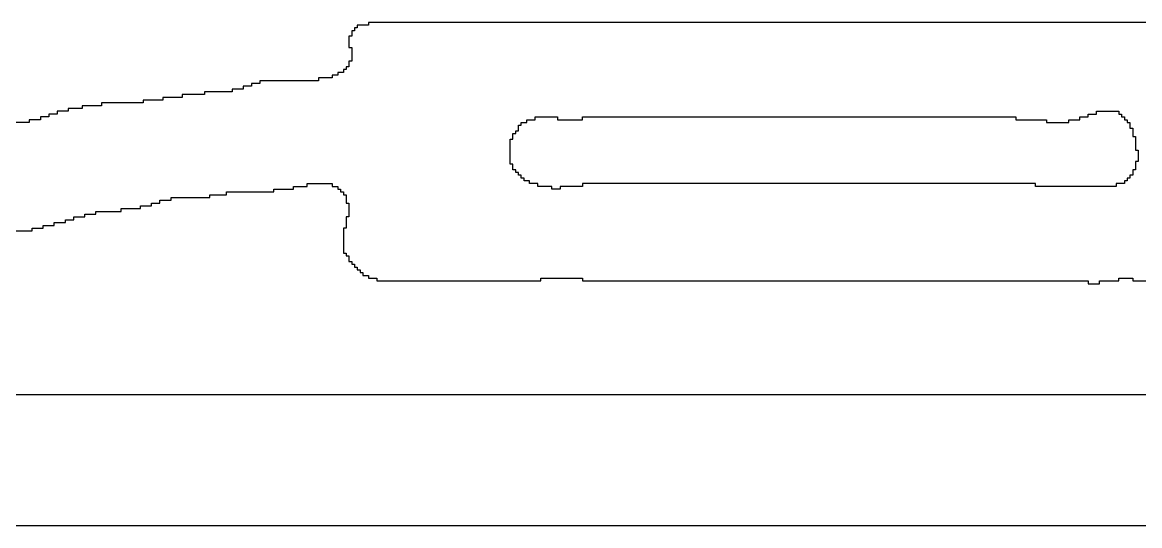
# Model space of a CAD drawing. Header units: millimetres. Extents: x 9.6 to 105, y 7.6 to 66.9.
# Drawn here: x 88.025 to 88.574, y 23.973 to 24.221 of the extents above; entities that cross this region are included whole.
import ezdxf

# ---------------------------------------------------------------- set-up
doc = ezdxf.new("R2010")
doc.units = ezdxf.units.MM
doc.layers.add('BottomOverlay', color=54, linetype='Continuous')

msp = doc.modelspace()

# ---------------------------------------------------------------- linework, layer by layer
at = {"layer": 'BottomOverlay'}
for p, q in [((88.19471, 24.21939), (88.18924, 24.21939)), ((88.18924, 24.21939), (88.18924, 24.21802)), ((88.64446, 24.22075), (88.19471, 24.22075)), ((88.19471, 24.22075), (88.19471, 24.21939)), ((88.18651, 24.21392), (88.18514, 24.21392)), ((88.18514, 24.21392), (88.18514, 24.21255)), ((88.18787, 24.21665), (88.18651, 24.21665)), ((88.18651, 24.21665), (88.18651, 24.21528)), ((88.18651, 24.21528), (88.18651, 24.21392)), ((88.18924, 24.21802), (88.18787, 24.21802)), ((88.18787, 24.21802), (88.18787, 24.21665)), ((88.18514, 24.21255), (88.18514, 24.21118)), ((88.18514, 24.21118), (88.18514, 24.20981)), ((88.18514, 24.20981), (88.18514, 24.20845)), ((88.18514, 24.20845), (88.18651, 24.20845)), ((88.18651, 24.20845), (88.18651, 24.20708)), ((88.18651, 24.20708), (88.18651, 24.20571)), ((88.18651, 24.20571), (88.18651, 24.20435)), ((88.18651, 24.20435), (88.18651, 24.20298)), ((88.18651, 24.20298), (88.18651, 24.20161)), ((88.18377, 24.19751), (88.1824, 24.19751)), ((88.1824, 24.19751), (88.1824, 24.19615)), ((88.18514, 24.19888), (88.18377, 24.19888)), ((88.18377, 24.19888), (88.18377, 24.19751)), ((88.18651, 24.20161), (88.18514, 24.20161)), ((88.18514, 24.20161), (88.18514, 24.20025)), ((88.18514, 24.20025), (88.18514, 24.19888)), ((88.1701, 24.19204), (88.14139, 24.19204)), ((88.14139, 24.19204), (88.14139, 24.19068)), ((88.17694, 24.19341), (88.1701, 24.19341)), ((88.1701, 24.19341), (88.1701, 24.19204)), ((88.17967, 24.19478), (88.17694, 24.19478)), ((88.17694, 24.19478), (88.17694, 24.19341)), ((88.1824, 24.19615), (88.17967, 24.19615)), ((88.17967, 24.19615), (88.17967, 24.19478)), ((88.12772, 24.18658), (88.11405, 24.18658)), ((88.11405, 24.18658), (88.11405, 24.18521)), ((88.13319, 24.18794), (88.12772, 24.18794)), ((88.12772, 24.18794), (88.12772, 24.18658)), ((88.13729, 24.18931), (88.13319, 24.18931)), ((88.13319, 24.18931), (88.13319, 24.18794)), ((88.14139, 24.19068), (88.13729, 24.19068)), ((88.13729, 24.19068), (88.13729, 24.18931)), ((88.08398, 24.18111), (88.06347, 24.18111)), ((88.06347, 24.18111), (88.06347, 24.17974)), ((88.09355, 24.18248), (88.08398, 24.18248)), ((88.08398, 24.18248), (88.08398, 24.18111)), ((88.10312, 24.18384), (88.09355, 24.18384)), ((88.09355, 24.18384), (88.09355, 24.18248)), ((88.11405, 24.18521), (88.10312, 24.18521)), ((88.10312, 24.18521), (88.10312, 24.18384)), ((88.0416, 24.17564), (88.0375, 24.17564)), ((88.0375, 24.17564), (88.0375, 24.17427)), ((88.04707, 24.17701), (88.0416, 24.17701)), ((88.0416, 24.17701), (88.0416, 24.17564)), ((88.05391, 24.17837), (88.04707, 24.17837)), ((88.04707, 24.17837), (88.04707, 24.17701)), ((88.06347, 24.17974), (88.05391, 24.17974)), ((88.05391, 24.17974), (88.05391, 24.17837)), ((88.54876, 24.17427), (88.54876, 24.17564)), ((88.54876, 24.17564), (88.55287, 24.17564)), ((88.55287, 24.17564), (88.55287, 24.17701)), ((88.55287, 24.17701), (88.5638, 24.17701)), ((88.5638, 24.17701), (88.5638, 24.17564)), ((88.5638, 24.17564), (88.56517, 24.17564)), ((88.56517, 24.17564), (88.56517, 24.17427)), ((88.02793, 24.17154), (88.0211, 24.17154)), ((88.0334, 24.17291), (88.02793, 24.17291)), ((88.02793, 24.17291), (88.02793, 24.17154)), ((88.0375, 24.17427), (88.0334, 24.17427)), ((88.0334, 24.17427), (88.0334, 24.17291)), ((88.26853, 24.16881), (88.26853, 24.17017)), ((88.26853, 24.17017), (88.26989, 24.17017)), ((88.26853, 24.16744), (88.26853, 24.16881)), ((88.26989, 24.17017), (88.26989, 24.17154)), ((88.26989, 24.17154), (88.27263, 24.17154)), ((88.27263, 24.17154), (88.27263, 24.17291)), ((88.27263, 24.17291), (88.27673, 24.17291)), ((88.27673, 24.17291), (88.27673, 24.17427)), ((88.27673, 24.17427), (88.28766, 24.17427)), ((88.28766, 24.17427), (88.28766, 24.17291)), ((88.28766, 24.17291), (88.29997, 24.17291)), ((88.29997, 24.17291), (88.29997, 24.17427)), ((88.29997, 24.17427), (88.51322, 24.17427)), ((88.51322, 24.17427), (88.51322, 24.17291)), ((88.51322, 24.17291), (88.52826, 24.17291)), ((88.52826, 24.17291), (88.52826, 24.17154)), ((88.52826, 24.17154), (88.5392, 24.17154)), ((88.5392, 24.17154), (88.5392, 24.17291)), ((88.5392, 24.17291), (88.54466, 24.17291)), ((88.54466, 24.17291), (88.54466, 24.17427)), ((88.54466, 24.17427), (88.54876, 24.17427)), ((88.56517, 24.17427), (88.56654, 24.17427)), ((88.56654, 24.17427), (88.56654, 24.17291)), ((88.56654, 24.17291), (88.5679, 24.17291)), ((88.5679, 24.17291), (88.5679, 24.17154)), ((88.5679, 24.17154), (88.56927, 24.17154)), ((88.56927, 24.17154), (88.56927, 24.17017)), ((88.56927, 24.17017), (88.56927, 24.16881)), ((88.56927, 24.16881), (88.57064, 24.16881)), ((88.57064, 24.16881), (88.57064, 24.16744)), ((88.26443, 24.16197), (88.26443, 24.16334)), ((88.26443, 24.16334), (88.26579, 24.16334)), ((88.26579, 24.1647), (88.26579, 24.16607)), ((88.26579, 24.16607), (88.26716, 24.16607)), ((88.26579, 24.16334), (88.26579, 24.1647)), ((88.26716, 24.16607), (88.26716, 24.16744)), ((88.26716, 24.16744), (88.26853, 24.16744)), ((88.57064, 24.16744), (88.57064, 24.16607)), ((88.57064, 24.16607), (88.57064, 24.1647)), ((88.57064, 24.1647), (88.572, 24.1647)), ((88.572, 24.1647), (88.572, 24.16334)), ((88.572, 24.16334), (88.572, 24.16197)), ((88.26443, 24.1606), (88.26443, 24.16197)), ((88.26443, 24.15924), (88.26443, 24.1606)), ((88.26443, 24.15787), (88.26443, 24.15924)), ((88.26443, 24.1565), (88.26443, 24.15787)), ((88.572, 24.16197), (88.572, 24.1606)), ((88.572, 24.1606), (88.572, 24.15924)), ((88.572, 24.15924), (88.572, 24.15787)), ((88.572, 24.15787), (88.57337, 24.15787)), ((88.57337, 24.15787), (88.57337, 24.1565)), ((88.26443, 24.15514), (88.26443, 24.1565)), ((88.26443, 24.15377), (88.26443, 24.15514)), ((88.26443, 24.1524), (88.26443, 24.15377)), ((88.26443, 24.15103), (88.26443, 24.1524)), ((88.57337, 24.1524), (88.572, 24.1524)), ((88.572, 24.1524), (88.572, 24.15103)), ((88.57337, 24.1565), (88.57337, 24.15514)), ((88.57337, 24.15514), (88.57337, 24.15377)), ((88.57337, 24.15377), (88.57337, 24.1524)), ((88.26579, 24.15103), (88.26443, 24.15103)), ((88.26579, 24.14967), (88.26579, 24.15103)), ((88.26579, 24.1483), (88.26579, 24.14967)), ((88.26716, 24.1483), (88.26579, 24.1483)), ((88.26716, 24.14693), (88.26716, 24.1483)), ((88.26853, 24.14693), (88.26716, 24.14693)), ((88.26853, 24.14557), (88.26853, 24.14693)), ((88.572, 24.1483), (88.57064, 24.1483)), ((88.57064, 24.1483), (88.57064, 24.14693)), ((88.57064, 24.14693), (88.57064, 24.14557)), ((88.572, 24.15103), (88.572, 24.14967)), ((88.572, 24.14967), (88.572, 24.1483)), ((88.16463, 24.1401), (88.16463, 24.14147)), ((88.16463, 24.14147), (88.17694, 24.14147)), ((88.17694, 24.14147), (88.17694, 24.1401)), ((88.26989, 24.14557), (88.26853, 24.14557)), ((88.26989, 24.1442), (88.26989, 24.14557)), ((88.27126, 24.1442), (88.26989, 24.1442)), ((88.27126, 24.14283), (88.27126, 24.1442)), ((88.27399, 24.14283), (88.27126, 24.14283)), ((88.27399, 24.14147), (88.27399, 24.14283)), ((88.2781, 24.14147), (88.27399, 24.14147)), ((88.2781, 24.1401), (88.2781, 24.14147)), ((88.52279, 24.14147), (88.29997, 24.14147)), ((88.29997, 24.14147), (88.29997, 24.1401)), ((88.52279, 24.1401), (88.52279, 24.14147)), ((88.56654, 24.14147), (88.56243, 24.14147)), ((88.56243, 24.14147), (88.56243, 24.1401)), ((88.5679, 24.14283), (88.56654, 24.14283)), ((88.56654, 24.14283), (88.56654, 24.14147)), ((88.56927, 24.1442), (88.5679, 24.1442)), ((88.5679, 24.1442), (88.5679, 24.14283)), ((88.57064, 24.14557), (88.56927, 24.14557)), ((88.56927, 24.14557), (88.56927, 24.1442)), ((88.11679, 24.13463), (88.11679, 24.136)), ((88.11679, 24.136), (88.12499, 24.136)), ((88.12499, 24.136), (88.12499, 24.13736)), ((88.12499, 24.13736), (88.14823, 24.13736)), ((88.14823, 24.13736), (88.14823, 24.13873)), ((88.14823, 24.13873), (88.1578, 24.13873)), ((88.1578, 24.13873), (88.1578, 24.1401)), ((88.1578, 24.1401), (88.16463, 24.1401)), ((88.17694, 24.1401), (88.17967, 24.1401)), ((88.17967, 24.1401), (88.17967, 24.13873)), ((88.17967, 24.13873), (88.18104, 24.13873)), ((88.18104, 24.13873), (88.18104, 24.13736)), ((88.18104, 24.13736), (88.1824, 24.13736)), ((88.1824, 24.13736), (88.1824, 24.136)), ((88.1824, 24.136), (88.18377, 24.136)), ((88.18377, 24.136), (88.18377, 24.13463)), ((88.28493, 24.1401), (88.2781, 24.1401)), ((88.28493, 24.13873), (88.28493, 24.1401)), ((88.28903, 24.13873), (88.28493, 24.13873)), ((88.29997, 24.1401), (88.28903, 24.1401)), ((88.28903, 24.1401), (88.28903, 24.13873)), ((88.56243, 24.1401), (88.52279, 24.1401)), ((88.08261, 24.12916), (88.08261, 24.13053)), ((88.08261, 24.13053), (88.08808, 24.13053)), ((88.08808, 24.13053), (88.08808, 24.13189)), ((88.08808, 24.13189), (88.09218, 24.13189)), ((88.09218, 24.13189), (88.09218, 24.13326)), ((88.09218, 24.13326), (88.09765, 24.13326)), ((88.09765, 24.13326), (88.09765, 24.13463)), ((88.09765, 24.13463), (88.11679, 24.13463)), ((88.18377, 24.13463), (88.18377, 24.13326)), ((88.18377, 24.13326), (88.18377, 24.13189)), ((88.18377, 24.13189), (88.18514, 24.13189)), ((88.18514, 24.13189), (88.18514, 24.13053)), ((88.18514, 24.13053), (88.18514, 24.12916)), ((88.0498, 24.12369), (88.0498, 24.12506)), ((88.0498, 24.12506), (88.05527, 24.12506)), ((88.05527, 24.12506), (88.05527, 24.12643)), ((88.05527, 24.12643), (88.06074, 24.12643)), ((88.06074, 24.12643), (88.06074, 24.1278)), ((88.06074, 24.1278), (88.07304, 24.1278)), ((88.07304, 24.1278), (88.07304, 24.12916)), ((88.07304, 24.12916), (88.08261, 24.12916)), ((88.18514, 24.12506), (88.18377, 24.12506)), ((88.18377, 24.12506), (88.18377, 24.12369)), ((88.18514, 24.12916), (88.18514, 24.1278)), ((88.18514, 24.1278), (88.18514, 24.12643)), ((88.18514, 24.12643), (88.18514, 24.12506)), ((88.0293, 24.11822), (88.0293, 24.11959)), ((88.0293, 24.11959), (88.03477, 24.11959)), ((88.03477, 24.11959), (88.03477, 24.12096)), ((88.03477, 24.12096), (88.04024, 24.12096)), ((88.04024, 24.12096), (88.04024, 24.12233)), ((88.04024, 24.12233), (88.0457, 24.12233)), ((88.0457, 24.12233), (88.0457, 24.12369)), ((88.0457, 24.12369), (88.0498, 24.12369)), ((88.18377, 24.11959), (88.1824, 24.11959)), ((88.1824, 24.11959), (88.1824, 24.11822)), ((88.18377, 24.12369), (88.18377, 24.12233)), ((88.18377, 24.12233), (88.18377, 24.12096)), ((88.18377, 24.12096), (88.18377, 24.11959)), ((88.0211, 24.11822), (88.0293, 24.11822)), ((88.1824, 24.11822), (88.1824, 24.11686)), ((88.1824, 24.11686), (88.1824, 24.11549)), ((88.1824, 24.11549), (88.1824, 24.11413)), ((88.1824, 24.11413), (88.1824, 24.11276)), ((88.1824, 24.11276), (88.1824, 24.11139)), ((88.1824, 24.11139), (88.1824, 24.11002)), ((88.1824, 24.11002), (88.1824, 24.10866)), ((88.1824, 24.10866), (88.1824, 24.10729)), ((88.1824, 24.10729), (88.18377, 24.10729)), ((88.18377, 24.10729), (88.18377, 24.10592)), ((88.18377, 24.10592), (88.18514, 24.10592)), ((88.18514, 24.10592), (88.18514, 24.10455)), ((88.18514, 24.10455), (88.18514, 24.10319)), ((88.18514, 24.10319), (88.18651, 24.10319)), ((88.18651, 24.10319), (88.18651, 24.10182)), ((88.18651, 24.10182), (88.18787, 24.10182)), ((88.18787, 24.10182), (88.18787, 24.10045)), ((88.18787, 24.10045), (88.18924, 24.10045)), ((88.18924, 24.10045), (88.18924, 24.09909)), ((88.18924, 24.09909), (88.19061, 24.09909)), ((88.19061, 24.09909), (88.19061, 24.09772)), ((88.19061, 24.09772), (88.19197, 24.09772)), ((88.19197, 24.09772), (88.19197, 24.09635)), ((88.19197, 24.09635), (88.19471, 24.09635)), ((88.19471, 24.09635), (88.19471, 24.09499)), ((88.19471, 24.09499), (88.19881, 24.09499)), ((88.19881, 24.09499), (88.19881, 24.09362)), ((88.19881, 24.09362), (88.27946, 24.09362)), ((88.27946, 24.09362), (88.27946, 24.09499)), ((88.27946, 24.09499), (88.29997, 24.09499)), ((88.29997, 24.09499), (88.29997, 24.09362)), ((88.29997, 24.09362), (88.54876, 24.09362)), ((88.54876, 24.09362), (88.54876, 24.09225)), ((88.54876, 24.09225), (88.55423, 24.09225)), ((88.55423, 24.09225), (88.55423, 24.09362)), ((88.55423, 24.09362), (88.5638, 24.09362)), ((88.5638, 24.09362), (88.5638, 24.09499)), ((88.5638, 24.09499), (88.57064, 24.09499)), ((88.57064, 24.09499), (88.57064, 24.09362)), ((88.57064, 24.09362), (88.59524, 24.09362)), ((88.91786, 24.03757), (87.84065, 24.03757)), ((87.78597, 23.97332), (89.07917, 23.97332))]:
    msp.add_line(p, q, dxfattribs=at)

doc.saveas('drawing.dxf')
